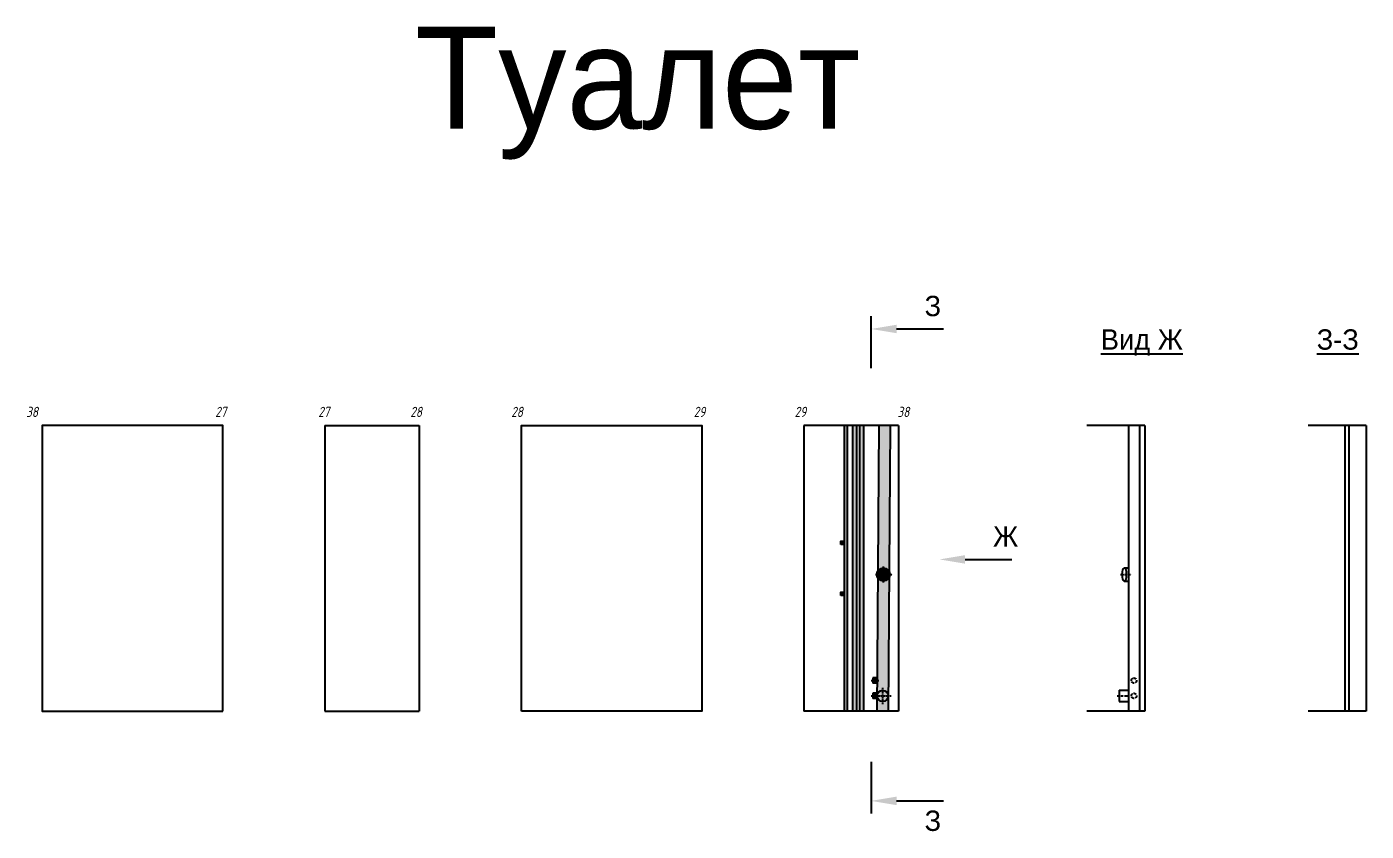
# Model space of a CAD drawing. Header units: millimetres. Extents: x -40374 to 56557, y -58468 to -14063.
# Drawn here: x 43429 to 56557, y -58468 to -50582 of the extents above; entities that cross this region are included whole.
import ezdxf
from ezdxf.enums import TextEntityAlignment as Align

# ---------------------------------------------------------------- set-up
doc = ezdxf.new("R2010")
doc.units = ezdxf.units.MM
doc.linetypes.add('ACAD_ISO10W100', pattern=[18.5, 12, -3, 0.5, -3])
doc.linetypes.add('DASHED', pattern=[19.05, 12.7, -6.35])
doc.layers.add('01 Черновое', color=7, linetype='Continuous')
doc.layers.add('02 ЭОМ и СС', color=7, linetype='Continuous')
doc.layers.add('100 noprint', color=1, linetype='Continuous', plot=False)
doc.styles.get("Standard").update_dxf_attribs({"font": 'Ubuntu-R.ttf'})
doc.styles.add('ГОСТ-ISOCPEUR', font='isocpeui.ttf', dxfattribs={"width": 0.8})

msp = doc.modelspace()

# ---------------------------------------------------------------- hatches: boundary and pattern name
at = {"layer": '01 Черновое'}
for color, points in [(252, [(51471.1, -57290.9), (51471.1, -54490.9), (51439.1, -54490.9), (51439.1, -57290.9)]), (252, [(51561.1, -57290.9), (51561.1, -54490.9), (51521.1, -54490.9), (51521.1, -57290.9)]), (252, [(51631.1, -57290.9), (51631.1, -54490.9), (51591.1, -54490.9), (51591.1, -57290.9)]), (251, [(51407.1, -55656.9), (51407.1, -55624.9), (51439.1, -55624.9), (51439.1, -55656.9)]), (252, [(51770.4, -55988.1), (51771, -55912.9, 0.1572967), (51758.7, -55950.9, 0.153639)]), (252, [(51880.9, -55920, 0.5536713), (51771, -55912.9), (51770.4, -55988.1, 0.5536713), (51880.5, -55982.6)]), (252, [(51888.7, -55950.9, 0.1243575), (51880.9, -55920), (51880.5, -55982.6, 0.1279858)]), (251, [(51407.1, -56156.9), (51407.1, -56124.9), (51439.1, -56124.9), (51439.1, -56156.9)]), (252, [(51763.1, -57015.9), (51763.4, -56965.9), (51721, -56965.9), (51721, -57015.9)]), (252, [(51762.2, -57140.1), (51762.4, -57115.9), (51721, -57115.9), (51721, -57165.9), (51762, -57165.9), (51762.2, -57140.9, -0.0035714)])]:
    msp.add_hatch(color=color, dxfattribs=at).paths.add_polyline_path(points)
h = msp.add_hatch(color=252, dxfattribs=at)
h.paths.add_polyline_path([(51872.2, -57140.9), (51891.1, -54490.9), (51781.1, -54490.9), (51762.2, -57140.1, -0.9928827)])
h.paths.add_polyline_path([(51872.2, -57140.9, 0.9928827), (51762.2, -57140.1), (51762.2, -57140.9, 0.9928827), (51872.2, -57141.7)])
h.paths.add_polyline_path([(51871.1, -57290.9), (51872.2, -57141.7, -0.9928827), (51762.2, -57140.9), (51761.1, -57290.9)])

# ---------------------------------------------------------------- linework, layer by layer
for p, q in [((51954.2, -53544.4), (52414.6, -53544.4)), ((52624.6, -55803.4), (53085, -55803.4)), ((51954.2, -58170.7), (52414.6, -58170.7))]:
    msp.add_line(p, q)
for points in [[(51954.2, -53586), (51704.2, -53544.4), (51954.2, -53502.7)], [(52624.6, -55845.1), (52374.6, -55803.4), (52624.6, -55761.7)], [(51954.2, -58129.1), (51704.2, -58170.7), (51954.2, -58212.4)]]:
    msp.add_solid(points)
for p, q in [((51704.2, -53928.2), (51704.2, -53420.4)), ((46351.1, -54490.9), (47276.1, -54490.9)), ((46351.1, -54490.9), (46351.1, -57290.9)), ((47276.1, -54490.9), (47276.1, -57290.9)), ((51971.1, -54490.9), (51046.1, -54490.9)), ((51046.1, -54490.9), (51046.1, -57290.9)), ((51439.1, -54490.9), (51439.1, -57290.9)), ((51471.1, -54490.9), (51471.1, -57290.9)), ((51521.1, -54490.9), (51521.1, -57290.9)), ((51561.1, -54490.9), (51561.1, -57290.9)), ((51591.1, -54490.9), (51591.1, -57290.9)), ((51631.1, -54490.9), (51631.1, -57290.9)), ((51781.1, -54490.9), (51761.1, -57290.9)), ((51891.1, -54490.9), (51871.1, -57290.9)), ((51971.1, -54490.9), (51971.1, -57290.9)), ((54385.4, -54490.9), (53817, -54490.9)), ((54225.4, -54490.9), (54225.4, -57290.9)), ((54335.4, -54490.9), (54335.4, -57290.9)), ((54385.4, -54490.9), (54385.4, -57290.9)), ((56556.6, -54490.9), (55988.2, -54490.9)), ((56346.6, -54490.9), (56346.6, -57290.9)), ((56386.6, -54490.9), (56386.6, -57290.9)), ((56556.6, -54490.9), (56556.6, -57290.9)), ((54185.4, -55885.9), (54225.4, -55885.9)), ((54185.4, -56015.9), (54225.4, -56015.9)), ((51763.4, -56965.9), (51721, -56965.9)), ((51721, -56965.9), (51721, -57015.9)), ((51763.1, -57015.9), (51721, -57015.9)), ((54135.4, -57085.9), (54225.4, -57085.9)), ((54135.4, -57085.9), (54135.4, -57195.9)), ((51762.4, -57115.9), (51721, -57115.9)), ((51721, -57115.9), (51721, -57165.9)), ((51762, -57165.9), (51721, -57165.9)), ((54135.4, -57195.9), (54225.4, -57195.9)), ((46351.1, -57290.9), (47276.1, -57290.9)), ((51971.1, -57290.9), (51046.1, -57290.9)), ((54385.4, -57290.9), (53817, -57290.9)), ((56556.6, -57290.9), (55988.2, -57290.9)), ((51704.2, -57786.8), (51704.2, -58294.7))]:
    msp.add_line(p, q, dxfattribs=at)
at = {"layer": '01 Черновое', "linetype": 'ACAD_ISO10W100'}
for p, q in [((51823.7, -55871.4), (51823.7, -56031.8)), ((51746.7, -55950.9), (51910.4, -55950.9)), ((51704, -56990.9), (51781.2, -56990.9)), ((51817.2, -57061.4), (51817.2, -57221.8)), ((51704, -57140.9), (51903.9, -57140.9))]:
    msp.add_line(p, q, dxfattribs=at)
at = {"layer": '01 Черновое', "linetype": 'ACAD_ISO10W100', "ltscale": 2}
for p, q in [((54149, -55950.9), (54258, -55950.9)), ((54114.2, -57140.9), (54236.2, -57140.9))]:
    msp.add_line(p, q, dxfattribs=at)
at = {"layer": '01 Черновое', "flags": 128}
for points in [[(45351.1, -57290.9), (45351.1, -54490.9), (43581.1, -54490.9), (43581.1, -57290.9)], [(48276.1, -57290.9), (48276.1, -54490.9), (50046.1, -54490.9), (50046.1, -57290.9)], [(51407.1, -55656.9), (51407.1, -55624.9), (51439.1, -55624.9), (51439.1, -55656.9)], [(51407.1, -56156.9), (51407.1, -56124.9), (51439.1, -56124.9), (51439.1, -56156.9)]]:
    msp.add_lwpolyline(points, close=True, dxfattribs=at)
at = {"layer": '01 Черновое'}
for centre, radius in [((51823.7, -55950.9), 65), ((51817.2, -57140.9), 55)]:
    msp.add_circle(centre, radius, dxfattribs=at)
at = {"layer": '01 Черновое', "linetype": 'DASHED', "ltscale": 2}
for centre in [(54280.4, -56990.9), (54280.4, -57140.9)]:
    msp.add_circle(centre, 25, dxfattribs=at)
at = {"layer": '01 Черновое'}
msp.add_ellipse((54185.4, -55950.9), major_axis=(0, 65), ratio=0.3076923, dxfattribs=at)
at = {"layer": '02 ЭОМ и СС'}
for p, q in [((51954.2, -53544.4), (52414.6, -53544.4)), ((52624.6, -55803.4), (53085, -55803.4)), ((51954.2, -58170.7), (52414.6, -58170.7))]:
    msp.add_line(p, q, dxfattribs=at)
for points in [[(51954.2, -53586), (51704.2, -53544.4), (51954.2, -53502.7)], [(52624.6, -55845.1), (52374.6, -55803.4), (52624.6, -55761.7)], [(51954.2, -58129.1), (51704.2, -58170.7), (51954.2, -58212.4)]]:
    msp.add_solid(points, dxfattribs=at)

# ---------------------------------------------------------------- texts
at = {"linetype": 'Continuous'}
for s, p in [('З', (52228.5, -53419)), ('Ж', (52899, -55678)), ('З', (52228.5, -58465.3))]:
    msp.add_text(s, height=200, dxfattribs=at).set_placement(p)
at = {"char_height": 200, "width": 2318.604, "attachment_point": 1}
for s, insert in [('{\\LВид Ж}', (53955.3, -53547.4)), ('{\\LЗ-З}', (56071.8, -53547.4))]:
    msp.add_mtext(s, dxfattribs=dict(at, insert=insert))
at = {"layer": '02 ЭОМ и СС', "linetype": 'Continuous'}
for s, p in [('З', (52228.5, -53419)), ('Ж', (52899, -55678)), ('З', (52228.5, -58465.3))]:
    msp.add_text(s, height=200, dxfattribs=at).set_placement(p)
at = {"layer": '02 ЭОМ и СС', "char_height": 200, "width": 2318.604, "attachment_point": 1}
for s, insert in [('{\\LВид Ж}', (53955.3, -53547.4)), ('{\\LЗ-З}', (56071.8, -53547.4))]:
    msp.add_mtext(s, dxfattribs=dict(at, insert=insert))
at = {"layer": '100 noprint', "style": 'ГОСТ-ISOCPEUR', "width": 0.8}
for s, p in [('38', (43481.6, -54357.2)), ('27', (45330.8, -54357.2)), ('27', (46340.8, -54357.2)), ('28', (47245.5, -54357.2)), ('28', (48234.4, -54357.2)), ('29', (50022.9, -54357.2)), ('29', (51011.8, -54357.2)), ('38', (52021.7, -54357.2))]:
    msp.add_text(s, height=100, dxfattribs=at).set_placement(p, align=Align.MIDDLE)
at = {"layer": '100 noprint', "insert": (47233, -50581.8), "char_height": 1000, "width": 2318.604, "attachment_point": 1}
msp.add_mtext('{Туалет}', dxfattribs=at)

doc.saveas('drawing.dxf')
